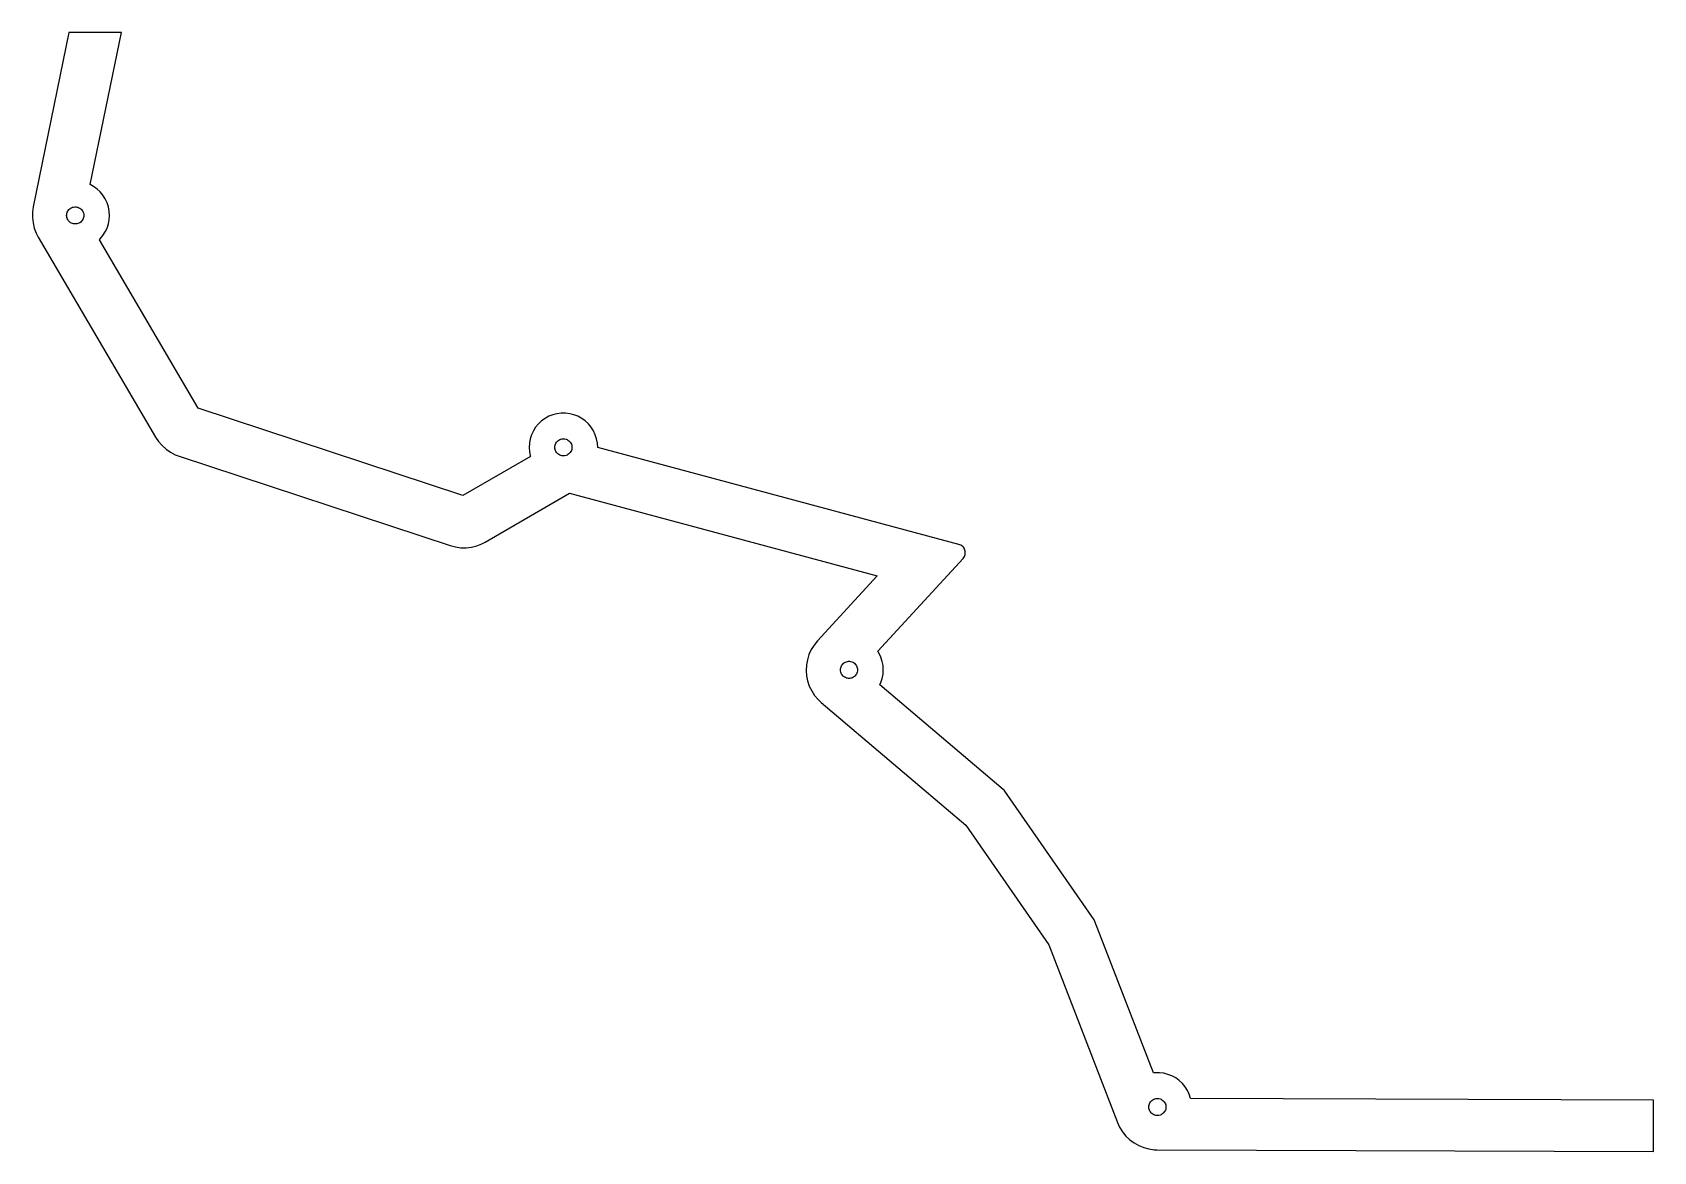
# Model space of a CAD drawing. Header units: metres. Extents: x -189 to 0, y -51 to 80.
import ezdxf

# ---------------------------------------------------------------- set-up
doc = ezdxf.new("R2010")
doc.units = ezdxf.units.M

msp = doc.modelspace()

# ---------------------------------------------------------------- linework, layer by layer
for p, q in [((-184.831, 80), (-188.993, 59.6467)), ((-178.706, 80), (-184.831, 80)), ((-182.339, 62.2358), (-178.706, 80)), ((-181.951, 62.0223), (-182.339, 62.2358)), ((-181.544, 61.727), (-181.951, 62.0223)), ((-181.178, 61.3832), (-181.544, 61.727)), ((-180.858, 60.9961), (-181.178, 61.3832)), ((-180.589, 60.572), (-180.858, 60.9961)), ((-180.375, 60.1175), (-180.589, 60.572)), ((-189.08, 59.0248), (-189.088, 58.397)), ((-188.993, 59.6467), (-189.08, 59.0248)), ((-185.094, 58.645), (-185.086, 58.7703)), ((-185.086, 58.5197), (-185.094, 58.645)), ((-185.086, 58.7703), (-185.063, 58.8937)), ((-185.063, 58.8937), (-185.024, 59.0131)), ((-185.024, 59.0131), (-184.97, 59.1267)), ((-184.97, 59.1267), (-184.903, 59.2328)), ((-184.903, 59.2328), (-184.823, 59.3295)), ((-184.823, 59.3295), (-184.731, 59.4155)), ((-184.731, 59.4155), (-184.63, 59.4893)), ((-184.63, 59.4893), (-184.52, 59.5498)), ((-184.52, 59.5498), (-184.403, 59.596)), ((-184.403, 59.596), (-184.281, 59.6273)), ((-184.281, 59.6273), (-184.157, 59.643)), ((-184.157, 59.643), (-184.031, 59.643)), ((-184.031, 59.643), (-183.907, 59.6273)), ((-183.907, 59.6273), (-183.785, 59.596)), ((-183.785, 59.596), (-183.668, 59.5498)), ((-183.668, 59.5498), (-183.558, 59.4893)), ((-183.558, 59.4893), (-183.457, 59.4155)), ((-183.457, 59.4155), (-183.365, 59.3295)), ((-183.365, 59.3295), (-183.285, 59.2328)), ((-183.285, 59.2328), (-183.218, 59.1267)), ((-183.218, 59.1267), (-183.164, 59.0131)), ((-183.164, 59.0131), (-183.125, 58.8937)), ((-183.125, 58.8937), (-183.102, 58.7703)), ((-183.102, 58.7703), (-183.094, 58.645)), ((-183.094, 58.645), (-183.102, 58.5197)), ((-180.22, 59.6397), (-180.375, 60.1175)), ((-180.126, 59.1463), (-180.22, 59.6397)), ((-180.094, 58.645), (-180.126, 59.1463)), ((-180.126, 58.1437), (-180.094, 58.645)), ((-189.088, 58.397), (-189.017, 57.7731)), ((-189.017, 57.7731), (-188.869, 57.1629)), ((-188.869, 57.1629), (-188.646, 56.576)), ((-185.063, 58.3963), (-185.086, 58.5197)), ((-185.024, 58.2769), (-185.063, 58.3963)), ((-184.97, 58.1632), (-185.024, 58.2769)), ((-184.903, 58.0572), (-184.97, 58.1632)), ((-184.823, 57.9604), (-184.903, 58.0572)), ((-184.731, 57.8745), (-184.823, 57.9604)), ((-184.63, 57.8007), (-184.731, 57.8745)), ((-184.52, 57.7402), (-184.63, 57.8007)), ((-184.403, 57.6939), (-184.52, 57.7402)), ((-184.281, 57.6627), (-184.403, 57.6939)), ((-184.157, 57.647), (-184.281, 57.6627)), ((-184.031, 57.647), (-184.157, 57.647)), ((-183.907, 57.6627), (-184.031, 57.647)), ((-183.785, 57.6939), (-183.907, 57.6627)), ((-183.668, 57.7402), (-183.785, 57.6939)), ((-183.558, 57.8007), (-183.668, 57.7402)), ((-183.457, 57.8745), (-183.558, 57.8007)), ((-183.365, 57.9604), (-183.457, 57.8745)), ((-183.285, 58.0572), (-183.365, 57.9604)), ((-183.218, 58.1632), (-183.285, 58.0572)), ((-183.164, 58.2769), (-183.218, 58.1632)), ((-183.125, 58.3963), (-183.164, 58.2769)), ((-183.102, 58.5197), (-183.125, 58.3963)), ((-180.589, 56.718), (-180.375, 57.1725)), ((-180.375, 57.1725), (-180.22, 57.6502)), ((-180.22, 57.6502), (-180.126, 58.1437)), ((-188.646, 56.576), (-188.408, 56.1167)), ((-188.408, 56.1167), (-174.732, 32.7827)), ((-181.276, 55.8148), (-181.178, 55.9068)), ((-169.746, 36.1423), (-181.276, 55.8148)), ((-181.178, 55.9068), (-180.858, 56.2939)), ((-180.858, 56.2939), (-180.589, 56.718)), ((-138.905, 25.96), (-169.746, 36.1423)), ((-130.073, 34.3252), (-130.393, 33.9381)), ((-129.707, 34.669), (-130.073, 34.3252)), ((-129.3, 34.9643), (-129.707, 34.669)), ((-128.86, 35.2063), (-129.3, 34.9643)), ((-128.393, 35.3912), (-128.86, 35.2063)), ((-127.907, 35.5161), (-128.393, 35.3912)), ((-127.408, 35.5791), (-127.907, 35.5161)), ((-126.906, 35.5791), (-127.408, 35.5791)), ((-126.407, 35.5161), (-126.906, 35.5791)), ((-125.921, 35.3912), (-126.407, 35.5161)), ((-125.454, 35.2063), (-125.921, 35.3912)), ((-125.014, 34.9643), (-125.454, 35.2063)), ((-124.607, 34.669), (-125.014, 34.9643)), ((-124.241, 34.3252), (-124.607, 34.669)), ((-123.921, 33.9381), (-124.241, 34.3252)), ((-174.732, 32.7827), (-174.381, 32.262)), ((-174.381, 32.262), (-173.967, 31.7894)), ((-131.031, 32.5817), (-131.125, 32.0883)), ((-130.876, 33.0595), (-131.031, 32.5817)), ((-130.662, 33.514), (-130.876, 33.0595)), ((-130.393, 33.9381), (-130.662, 33.514)), ((-128.033, 32.0687), (-127.966, 32.1748)), ((-127.966, 32.1748), (-127.886, 32.2715)), ((-127.886, 32.2715), (-127.794, 32.3575)), ((-127.794, 32.3575), (-127.693, 32.4313)), ((-127.693, 32.4313), (-127.583, 32.4918)), ((-127.583, 32.4918), (-127.466, 32.538)), ((-127.466, 32.538), (-127.344, 32.5693)), ((-127.344, 32.5693), (-127.22, 32.585)), ((-127.22, 32.585), (-127.094, 32.585)), ((-127.094, 32.585), (-126.97, 32.5693)), ((-126.97, 32.5693), (-126.848, 32.538)), ((-126.848, 32.538), (-126.731, 32.4918)), ((-126.731, 32.4918), (-126.621, 32.4313)), ((-126.621, 32.4313), (-126.52, 32.3575)), ((-126.52, 32.3575), (-126.428, 32.2715)), ((-126.428, 32.2715), (-126.348, 32.1748)), ((-126.348, 32.1748), (-126.281, 32.0687)), ((-123.652, 33.514), (-123.921, 33.9381)), ((-123.438, 33.0595), (-123.652, 33.514)), ((-123.283, 32.5817), (-123.438, 33.0595)), ((-123.189, 32.0883), (-123.283, 32.5817)), ((-173.967, 31.7894), (-173.498, 31.3723)), ((-173.498, 31.3723), (-172.98, 31.0173)), ((-172.98, 31.0173), (-172.422, 30.7301)), ((-172.422, 30.7301), (-171.986, 30.5631)), ((-171.986, 30.5631), (-140.361, 20.1221)), ((-131.007, 30.5189), (-138.905, 25.96)), ((-131.125, 32.0883), (-131.157, 31.587)), ((-131.157, 31.587), (-131.125, 31.0857)), ((-131.125, 31.0857), (-131.031, 30.5922)), ((-131.031, 30.5922), (-131.007, 30.5189)), ((-128.157, 31.587), (-128.149, 31.7123)), ((-128.149, 31.4617), (-128.157, 31.587)), ((-128.149, 31.7123), (-128.126, 31.8357)), ((-128.126, 31.3383), (-128.149, 31.4617)), ((-128.126, 31.8357), (-128.087, 31.9551)), ((-128.087, 31.2189), (-128.126, 31.3383)), ((-128.087, 31.9551), (-128.033, 32.0687)), ((-128.033, 31.1052), (-128.087, 31.2189)), ((-127.966, 30.9992), (-128.033, 31.1052)), ((-127.886, 30.9025), (-127.966, 30.9992)), ((-127.794, 30.8165), (-127.886, 30.9025)), ((-127.693, 30.7427), (-127.794, 30.8165)), ((-127.583, 30.6822), (-127.693, 30.7427)), ((-127.466, 30.6359), (-127.583, 30.6822)), ((-127.344, 30.6047), (-127.466, 30.6359)), ((-127.22, 30.589), (-127.344, 30.6047)), ((-127.094, 30.589), (-127.22, 30.589)), ((-126.97, 30.6047), (-127.094, 30.589)), ((-126.848, 30.6359), (-126.97, 30.6047)), ((-126.731, 30.6822), (-126.848, 30.6359)), ((-126.621, 30.7427), (-126.731, 30.6822)), ((-126.52, 30.8165), (-126.621, 30.7427)), ((-126.428, 30.9025), (-126.52, 30.8165)), ((-126.348, 30.9992), (-126.428, 30.9025)), ((-126.281, 31.1052), (-126.348, 30.9992)), ((-126.281, 32.0687), (-126.227, 31.9551)), ((-126.227, 31.2189), (-126.281, 31.1052)), ((-126.227, 31.9551), (-126.188, 31.8357)), ((-126.188, 31.3383), (-126.227, 31.2189)), ((-126.188, 31.8357), (-126.165, 31.7123)), ((-126.165, 31.4617), (-126.188, 31.3383)), ((-126.165, 31.7123), (-126.157, 31.587)), ((-126.157, 31.587), (-126.165, 31.4617)), ((-123.157, 31.587), (-123.189, 32.0883)), ((-123.159, 31.5511), (-123.157, 31.587)), ((-81.0172, 20.2589), (-123.159, 31.5511)), ((-136.293, 20.5397), (-126.451, 26.2214)), ((-126.451, 26.2214), (-90.5429, 16.5997)), ((-140.361, 20.1221), (-139.753, 19.963)), ((-139.753, 19.963), (-139.131, 19.8814)), ((-139.131, 19.8814), (-138.503, 19.8784)), ((-138.503, 19.8784), (-137.879, 19.9542)), ((-137.879, 19.9542), (-137.27, 20.1075)), ((-137.27, 20.1075), (-136.686, 20.3359)), ((-136.686, 20.3359), (-136.293, 20.5397)), ((-80.8981, 20.2189), (-81.0172, 20.2589)), ((-80.7851, 20.1642), (-80.8981, 20.2189)), ((-80.6798, 20.0958), (-80.7851, 20.1642)), ((-80.5838, 20.0148), (-80.6798, 20.0958)), ((-80.4988, 19.9223), (-80.5838, 20.0148)), ((-80.4261, 19.8199), (-80.4988, 19.9223)), ((-80.3667, 19.7093), (-80.4261, 19.8199)), ((-80.3757, 18.8578), (-80.3282, 18.974)), ((-80.3217, 19.592), (-80.3667, 19.7093)), ((-80.3282, 18.974), (-80.2957, 19.0953)), ((-80.2918, 19.4701), (-80.3217, 19.592)), ((-80.2957, 19.0953), (-80.2787, 19.2198)), ((-80.2774, 19.3453), (-80.2918, 19.4701)), ((-80.2787, 19.2198), (-80.2774, 19.3453)), ((-90.4902, 7.7908), (-80.5397, 18.6163)), ((-80.5397, 18.6163), (-80.4373, 18.7484)), ((-80.4373, 18.7484), (-80.3757, 18.8578)), ((-90.5429, 16.5997), (-97.5232, 9.00563)), ((-98.249, 7.98386), (-98.5103, 7.41289)), ((-97.9182, 8.51758), (-98.249, 7.98386)), ((-97.5232, 9.00563), (-97.9182, 8.51758)), ((-90.3368, 7.549), (-90.4902, 7.7908)), ((-98.809, 6.19566), (-98.8417, 5.56862)), ((-98.6979, 6.81367), (-98.809, 6.19566)), ((-98.5103, 7.41289), (-98.6979, 6.81367)), ((-94.842, 5.62199), (-94.8341, 5.74731)), ((-94.8341, 5.74731), (-94.8106, 5.87068)), ((-94.8106, 5.87068), (-94.7718, 5.99011)), ((-94.7718, 5.99011), (-94.7183, 6.10374)), ((-94.7183, 6.10374), (-94.651, 6.20978)), ((-94.651, 6.20978), (-94.571, 6.30653)), ((-94.571, 6.30653), (-94.4794, 6.3925)), ((-94.4794, 6.3925), (-94.3778, 6.46631)), ((-94.3778, 6.46631), (-94.2678, 6.52681)), ((-94.2678, 6.52681), (-94.151, 6.57304)), ((-94.151, 6.57304), (-94.0294, 6.60428)), ((-94.0294, 6.60428), (-93.9048, 6.62001)), ((-93.9048, 6.62001), (-93.7792, 6.62001)), ((-93.7792, 6.62001), (-93.6546, 6.60428)), ((-93.6546, 6.60428), (-93.533, 6.57304)), ((-93.533, 6.57304), (-93.4162, 6.52681)), ((-93.4162, 6.52681), (-93.3062, 6.46631)), ((-93.3062, 6.46631), (-93.2046, 6.3925)), ((-93.2046, 6.3925), (-93.113, 6.30653)), ((-93.113, 6.30653), (-93.033, 6.20978)), ((-93.033, 6.20978), (-92.9657, 6.10374)), ((-92.9657, 6.10374), (-92.9122, 5.99011)), ((-92.9122, 5.99011), (-92.8734, 5.87068)), ((-92.8734, 5.87068), (-92.8499, 5.74731)), ((-92.8499, 5.74731), (-92.842, 5.62199)), ((-90.1229, 7.09448), (-90.3368, 7.549)), ((-89.9677, 6.61674), (-90.1229, 7.09448)), ((-89.8736, 6.12332), (-89.9677, 6.61674)), ((-89.842, 5.62199), (-89.8736, 6.12332)), ((-98.8417, 5.56862), (-98.7956, 4.94241)), ((-98.7956, 4.94241), (-98.6714, 4.32692)), ((-98.6714, 4.32692), (-98.471, 3.73186)), ((-94.8341, 5.49667), (-94.842, 5.62199)), ((-94.8106, 5.37331), (-94.8341, 5.49667)), ((-94.7718, 5.25388), (-94.8106, 5.37331)), ((-94.7183, 5.14024), (-94.7718, 5.25388)), ((-94.651, 5.03421), (-94.7183, 5.14024)), ((-94.571, 4.93745), (-94.651, 5.03421)), ((-94.4794, 4.85149), (-94.571, 4.93745)), ((-94.3778, 4.77768), (-94.4794, 4.85149)), ((-94.2678, 4.71718), (-94.3778, 4.77768)), ((-94.151, 4.67094), (-94.2678, 4.71718)), ((-94.0294, 4.63971), (-94.151, 4.67094)), ((-93.9048, 4.62398), (-94.0294, 4.63971)), ((-93.7792, 4.62398), (-93.9048, 4.62398)), ((-93.6546, 4.63971), (-93.7792, 4.62398)), ((-93.533, 4.67094), (-93.6546, 4.63971)), ((-93.4162, 4.71718), (-93.533, 4.67094)), ((-93.3062, 4.77768), (-93.4162, 4.71718)), ((-93.2046, 4.85149), (-93.3062, 4.77768)), ((-93.113, 4.93745), (-93.2046, 4.85149)), ((-93.033, 5.03421), (-93.113, 4.93745)), ((-92.9657, 5.14024), (-93.033, 5.03421)), ((-92.9122, 5.25388), (-92.9657, 5.14024)), ((-92.8734, 5.37331), (-92.9122, 5.25388)), ((-92.8499, 5.49667), (-92.8734, 5.37331)), ((-92.842, 5.62199), (-92.8499, 5.49667)), ((-90.2479, 3.88382), (-90.1229, 4.14951)), ((-75.852, -8.3315), (-90.2479, 3.88382)), ((-90.1229, 4.14951), (-89.9677, 4.62724)), ((-89.9677, 4.62724), (-89.8736, 5.12067)), ((-89.8736, 5.12067), (-89.842, 5.62199)), ((-98.471, 3.73186), (-98.1976, 3.1666)), ((-98.1976, 3.1666), (-97.8555, 2.64006)), ((-97.8555, 2.64006), (-97.4501, 2.16054)), ((-97.4501, 2.16054), (-97.077, 1.80952)), ((-97.077, 1.80952), (-80.2332, -12.4828)), ((-75.7615, -8.41861), (-75.852, -8.3315)), ((-75.6775, -8.5238), (-75.7615, -8.41861)), ((-65.2645, -23.5268), (-75.6775, -8.5238)), ((-80.2332, -12.4828), (-70.535, -26.4559)), ((-65.1995, -23.6343), (-65.2645, -23.5268)), ((-65.1531, -23.7369), (-65.1995, -23.6343)), ((-58.3336, -41.4071), (-65.1531, -23.7369)), ((-70.535, -26.4559), (-62.5397, -47.1732)), ((-58.1262, -41.3809), (-58.3336, -41.4071)), ((-57.6238, -41.3809), (-58.1262, -41.3809)), ((-57.1255, -41.4438), (-57.6238, -41.3809)), ((-56.6389, -41.5688), (-57.1255, -41.4438)), ((-56.1719, -41.7537), (-56.6389, -41.5688)), ((-55.7317, -41.9957), (-56.1719, -41.7537)), ((-55.3253, -42.2909), (-55.7317, -41.9957)), ((-54.9591, -42.6348), (-55.3253, -42.2909)), ((-54.6389, -43.0219), (-54.9591, -42.6348)), ((-54.3698, -43.446), (-54.6389, -43.0219)), ((-54.1559, -43.9005), (-54.3698, -43.446)), ((-58.875, -45.373), (-58.8671, -45.2477)), ((-58.8671, -45.4983), (-58.875, -45.373)), ((-58.8671, -45.2477), (-58.8436, -45.1243)), ((-58.8436, -45.1243), (-58.8048, -45.0049)), ((-58.8048, -45.0049), (-58.7513, -44.8912)), ((-58.7513, -44.8912), (-58.684, -44.7852)), ((-58.684, -44.7852), (-58.604, -44.6884)), ((-58.604, -44.6884), (-58.5124, -44.6025)), ((-58.5124, -44.6025), (-58.4108, -44.5287)), ((-58.4108, -44.5287), (-58.3008, -44.4682)), ((-58.3008, -44.4682), (-58.184, -44.4219)), ((-58.184, -44.4219), (-58.0624, -44.3907)), ((-58.0624, -44.3907), (-57.9378, -44.375)), ((-57.9378, -44.375), (-57.8122, -44.375)), ((-57.8122, -44.375), (-57.6876, -44.3907)), ((-57.6876, -44.3907), (-57.566, -44.4219)), ((-57.566, -44.4219), (-57.4492, -44.4682)), ((-57.4492, -44.4682), (-57.3392, -44.5287)), ((-57.3392, -44.5287), (-57.2376, -44.6025)), ((-57.2376, -44.6025), (-57.146, -44.6884)), ((-57.146, -44.6884), (-57.066, -44.7852)), ((-57.066, -44.7852), (-56.9987, -44.8912)), ((-56.9987, -44.8912), (-56.9452, -45.0049)), ((-56.9452, -45.0049), (-56.9064, -45.1243)), ((-56.9064, -45.1243), (-56.8829, -45.2477)), ((-56.8829, -45.2477), (-56.875, -45.373)), ((-56.875, -45.373), (-56.8829, -45.4983)), ((-54.0007, -44.3782), (-54.1559, -43.9005)), ((-53.999, -44.387), (-54.0007, -44.3782)), ((0, -44.582), (-53.999, -44.387)), ((0, -50.5821), (0, -44.582)), ((-62.5397, -47.1732), (-62.2773, -47.7437)), ((-58.8436, -45.6217), (-58.8671, -45.4983)), ((-58.8048, -45.7411), (-58.8436, -45.6217)), ((-58.7513, -45.8547), (-58.8048, -45.7411)), ((-58.684, -45.9608), (-58.7513, -45.8547)), ((-58.604, -46.0575), (-58.684, -45.9608)), ((-58.5124, -46.1435), (-58.604, -46.0575)), ((-58.4108, -46.2173), (-58.5124, -46.1435)), ((-58.3008, -46.2778), (-58.4108, -46.2173)), ((-58.184, -46.324), (-58.3008, -46.2778)), ((-58.0624, -46.3553), (-58.184, -46.324)), ((-57.9378, -46.371), (-58.0624, -46.3553)), ((-57.8122, -46.371), (-57.9378, -46.371)), ((-57.6876, -46.3553), (-57.8122, -46.371)), ((-57.566, -46.324), (-57.6876, -46.3553)), ((-57.4492, -46.2778), (-57.566, -46.324)), ((-57.3392, -46.2173), (-57.4492, -46.2778)), ((-57.2376, -46.1435), (-57.3392, -46.2173)), ((-57.146, -46.0575), (-57.2376, -46.1435)), ((-57.066, -45.9608), (-57.146, -46.0575)), ((-56.9987, -45.8547), (-57.066, -45.9608)), ((-56.9452, -45.7411), (-56.9987, -45.8547)), ((-56.9064, -45.6217), (-56.9452, -45.7411)), ((-56.8829, -45.4983), (-56.9064, -45.6217)), ((-62.2773, -47.7437), (-61.9454, -48.2767)), ((-61.9454, -48.2767), (-61.5494, -48.764)), ((-61.5494, -48.764), (-61.0954, -49.1978)), ((-61.0954, -49.1978), (-60.5907, -49.5712)), ((-60.5907, -49.5712), (-60.0431, -49.8785)), ((-60.0431, -49.8785), (-59.4613, -50.1147)), ((-59.4613, -50.1147), (-58.8545, -50.2761)), ((-58.8545, -50.2761), (-58.2322, -50.3602)), ((-58.2322, -50.3602), (-57.8931, -50.373)), ((-57.8931, -50.373), (0, -50.5821))]:
    msp.add_line(p, q)

doc.saveas('drawing.dxf')
